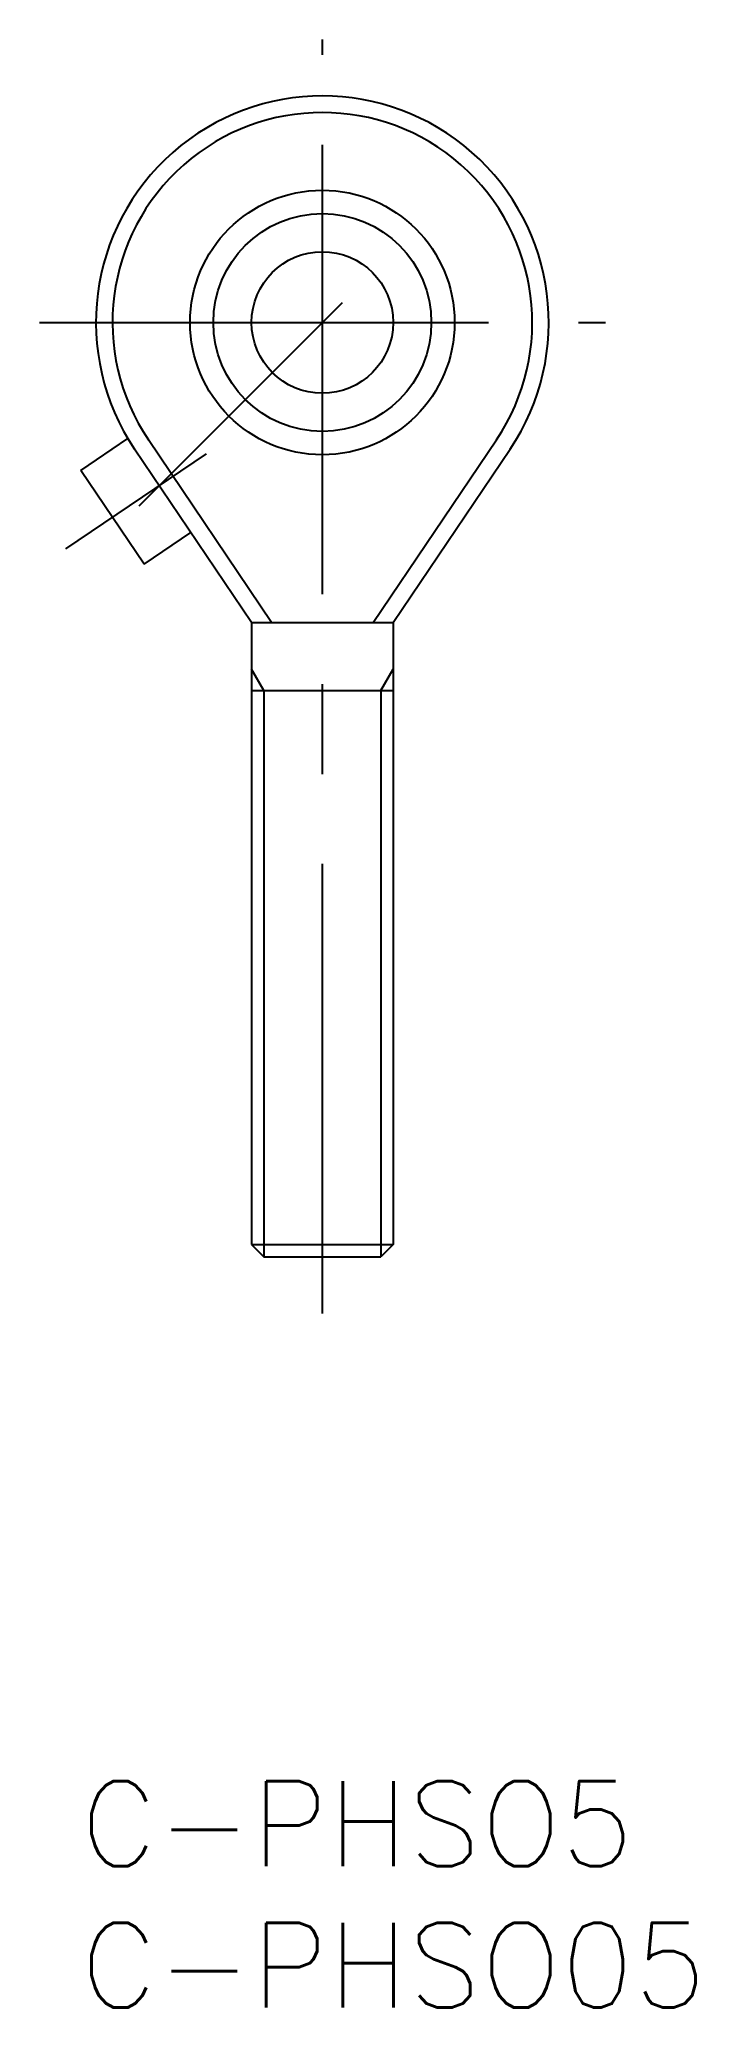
# Model space of a CAD drawing. Extents: x -1.5 to 74.5, y -8 to 61.5.
# Drawn here: x -1.5 to 21.7, y -8 to 61.5 of the extents above.
import ezdxf
from ezdxf.enums import TextEntityAlignment as Align

# ---------------------------------------------------------------- set-up
doc = ezdxf.new("R2010")
doc.units = 0
doc.header["$LTSCALE"] = 0.5
doc.linetypes.add('CENTER', pattern=[50.8, 31.75, -6.35, 6.35, -6.35])
doc.layers.get('0').update_dxf_attribs({"linetype": 'CONTINUOUS'})
doc.layers.add('CENTER', color=1, linetype='CENTER')
doc.styles.get("Standard").update_dxf_attribs({"font": 'txt.shx', "height": 3, "bigfont": 'bigfont.shx'})

msp = doc.modelspace()

# ---------------------------------------------------------------- linework, layer by layer
at = {"color": 7, "linetype": 'CONTINUOUS'}
for p, q in [((0, 46.296), (1.668, 47.421)), ((6.743, 40.919), (2.391, 47.372)), ((10.335, 40.919), (14.688, 47.372)), ((6.039, 40.919), (1.907, 47.045)), ((11.039, 40.919), (15.172, 47.045)), ((2.237, 42.98), (0, 46.296)), ((2.237, 42.98), (3.895, 44.098)), ((6.039, 40.919), (6.039, 18.952)), ((6.039, 40.919), (11.039, 40.919)), ((11.039, 40.919), (11.039, 18.952)), ((6.039, 38.519), (11.039, 38.519)), ((6.039, 18.952), (11.039, 18.952)), ((6.039, 18.952), (6.472, 18.519)), ((11.039, 18.952), (10.606, 18.519)), ((6.472, 18.519), (10.606, 18.519))]:
    msp.add_line(p, q, dxfattribs=at)
at = {"color": 3, "linetype": 'CONTINUOUS'}
for p, q in [((6.472, 38.519), (6.039, 39.269)), ((10.606, 38.519), (11.039, 39.269)), ((6.472, 38.519), (6.472, 18.519)), ((10.606, 38.519), (10.606, 18.519))]:
    msp.add_line(p, q, dxfattribs=at)
at = {"color": 7, "linetype": 'CONTINUOUS'}
for radius in [4.673, 3.85, 2.5]:
    msp.add_circle((8.539, 51.519), radius, dxfattribs=at)
for radius in [8, 7.416]:
    msp.add_arc((8.539, 51.519), radius, 326.0003, 213.9997, dxfattribs=at)
at = {"layer": 'CENTER', "color": 1, "linetype": 'CENTER'}
for p, q in [((8.539, 16.519), (8.539, 61.519)), ((2.069, 45.049), (9.246, 52.226)), ((-1.461, 51.519), (18.539, 51.519)), ((4.435, 46.875), (-0.54, 43.519))]:
    msp.add_line(p, q, dxfattribs=at)

# ---------------------------------------------------------------- texts
at = {"color": 7, "linetype": 'CONTINUOUS'}
for s, p in [('C-PHSO5', (0, 0)), ('C-PHSO05', (0, -5))]:
    msp.add_text(s, height=3, dxfattribs=at).set_placement(p, align=Align.TOP_LEFT)

doc.saveas('drawing.dxf')
